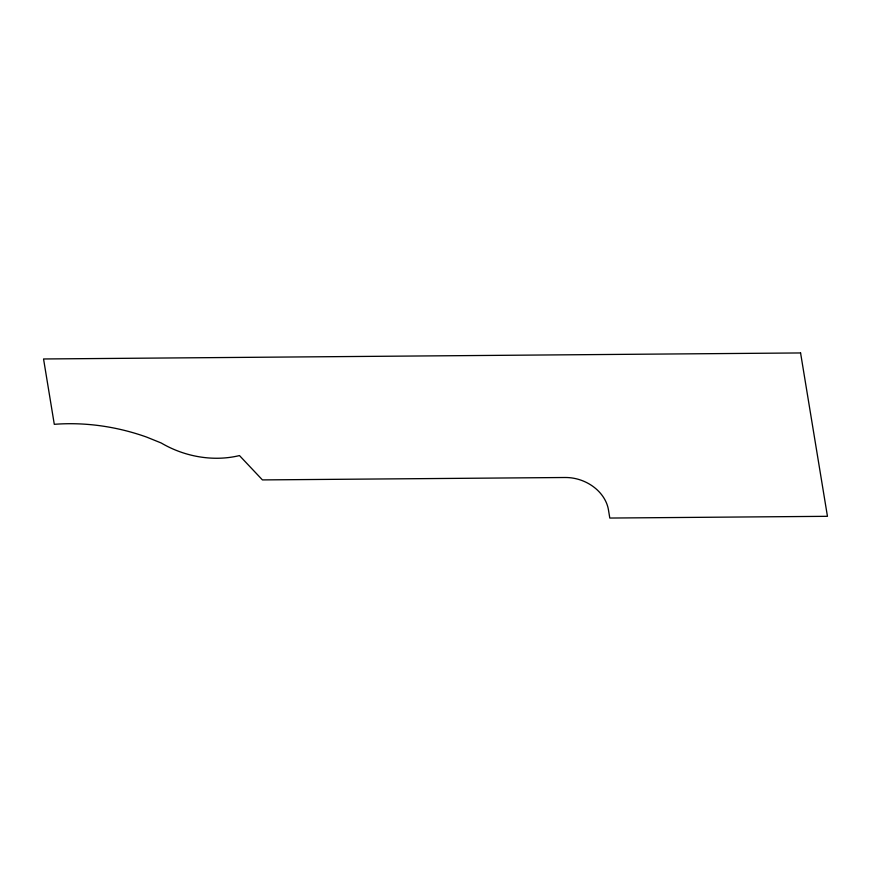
<?xml version="1.0" encoding="UTF-8"?>
<svg xmlns="http://www.w3.org/2000/svg" width="871" height="871" viewBox="0 0 871 871"><rect width="100%" height="100%" fill="white"/><g stroke="black" fill="none" stroke-linecap="round" stroke-linejoin="round"><path stroke-width="1.31" d="M800.58 352.951L43.55 358.972L54.296 424.319A190.422 155.027 19.9 0 1 146.578 437.068L161.211 442.991A90.856 73.959 19.9 0 0 239.471 455.566L262.421 479.91L565.235 477.504A38.999 31.748 19.9 0 1 608.459 509.873L609.798 518.049L827.45 516.318L800.58 352.951"/></g></svg>
